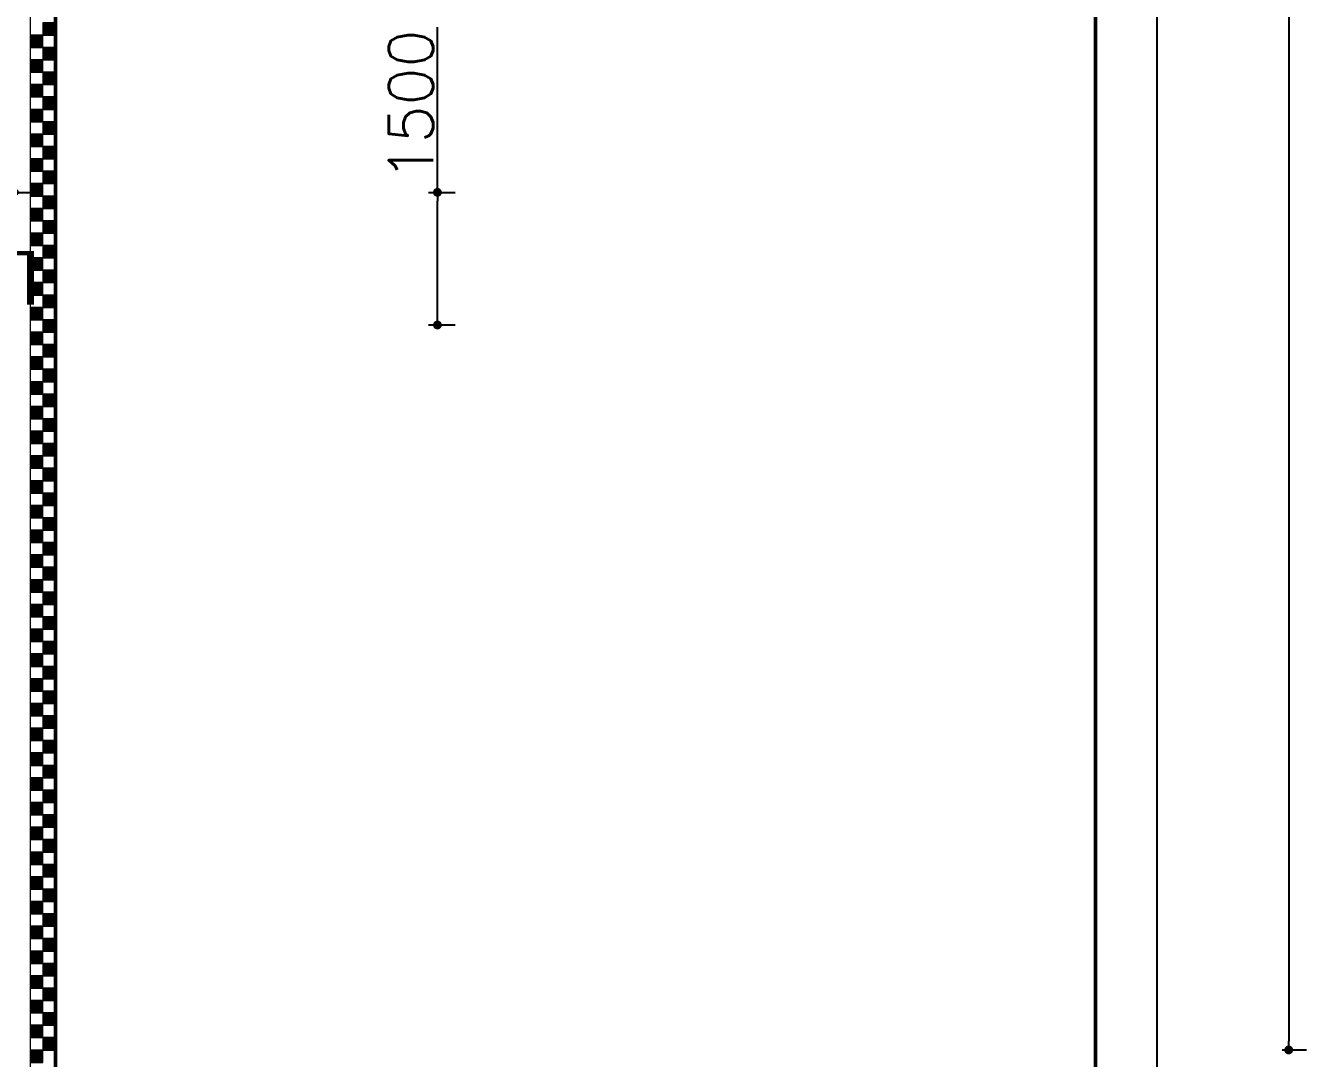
# Model space of a CAD drawing. Extents: x -200722 to 834823, y -494970 to 88783.
# Drawn here: x 327616 to 342099, y 24943 to 36625 of the extents above; entities that cross this region are included whole.
import ezdxf

# ---------------------------------------------------------------- set-up
doc = ezdxf.new("R2010")
doc.units = 0
doc.header["$LTSCALE"] = 100
doc.header["$MEASUREMENT"] = 0
doc.header["$PDMODE"] = 34
doc.layers.get('0').update_dxf_attribs({"linetype": 'CONTINUOUS'})
doc.layers.get('DEFPOINTS').update_dxf_attribs({"linetype": 'CONTINUOUS'})
doc.layers.add('9_TITLE TEXT', color=7, linetype='CONTINUOUS', lineweight=20)
doc.layers.add('BEAM', color=4, linetype='CONTINUOUS')
doc.layers.add('DIM', color=3, linetype='CONTINUOUS')
doc.styles.add('ROMANS', font='romans.shx')
doc.styles.get("Standard").update_dxf_attribs({"font": 'simplex.shx'})
doc.dimstyles.new('01 S.K', dxfattribs={"dimtxt": 230, "dimasz": 100, "dimexe": 200, "dimexo": 100, "dimgap": 50, "dimtad": 1, "dimdec": 0, "dimzin": 0, "dimdsep": 46, "dimtxsty": 'Standard', "dimblk": 'DOT', "dimcen": 0.09, "dimclrd": 4, "dimclre": 4, "dimclrt": 4, "dimadec": 0, "dimazin": 0, "dimtfac": 1, "dimtdec": 0, "dimtofl": 0, "dimtmove": 0, "dimatfit": 3, "dimfxl": 2, "dimtolj": 1, "dimtzin": 0, "dimarcsym": 1})
doc.dimstyles.new('STANDARD$0', dxfattribs={"dimtxt": 2.5, "dimasz": 2.5, "dimexe": 2, "dimexo": 0.7, "dimgap": 0.9, "dimtad": 1, "dimdec": 0, "dimdsep": 46, "dimtxsty": 'ROMANS', "dimcen": 0.09, "dimclrd": 4, "dimclre": 4, "dimclrt": 3, "dimadec": 0, "dimazin": 0, "dimtfac": 1, "dimtdec": 0, "dimtmove": 0, "dimatfit": 3, "dimfxl": 1, "dimtolj": 1, "dimtzin": 0, "dimarcsym": 0})

# ---------------------------------------------------------------- blocks, each defined once
blk = doc.blocks.new('TITLE CHAIN')
at = {"layer": '9_TITLE TEXT'}
h = blk.add_hatch(color=256, dxfattribs=at)
h.dxf.hatch_style = 1
h.paths.add_polyline_path([(1, -196.62), (2, -196.62), (2, -195.62), (1, -195.62)])
h = blk.add_hatch(color=256, dxfattribs=at)
h.dxf.hatch_style = 1
h.paths.add_polyline_path([(0, -197.62), (1, -197.62), (1, -196.62), (0, -196.62)])
h = blk.add_hatch(color=256, dxfattribs=at)
h.dxf.hatch_style = 1
h.paths.add_polyline_path([(1, -198.62), (2, -198.62), (2, -197.62), (1, -197.62)])
h = blk.add_hatch(color=256, dxfattribs=at)
h.dxf.hatch_style = 1
h.paths.add_polyline_path([(0, -199.62), (1, -199.62), (1, -198.62), (0, -198.62)])
h = blk.add_hatch(color=256, dxfattribs=at)
h.dxf.hatch_style = 1
h.paths.add_polyline_path([(1, -200.62), (2, -200.62), (2, -199.62), (1, -199.62)])
h = blk.add_hatch(color=256, dxfattribs=at)
h.dxf.hatch_style = 1
h.paths.add_polyline_path([(0, -201.62), (1, -201.62), (1, -200.62), (0, -200.62)])
h = blk.add_hatch(color=256, dxfattribs=at)
h.dxf.hatch_style = 1
h.paths.add_polyline_path([(1, -202.62), (2, -202.62), (2, -201.62), (1, -201.62)])
h = blk.add_hatch(color=256, dxfattribs=at)
h.dxf.hatch_style = 1
h.paths.add_polyline_path([(0, -203.62), (1, -203.62), (1, -202.62), (0, -202.62)])
h = blk.add_hatch(color=256, dxfattribs=at)
h.dxf.hatch_style = 1
h.paths.add_polyline_path([(1, -204.62), (2, -204.62), (2, -203.62), (1, -203.62)])
h = blk.add_hatch(color=256, dxfattribs=at)
h.dxf.hatch_style = 1
h.paths.add_polyline_path([(0, -205.62), (1, -205.62), (1, -204.62), (0, -204.62)])
h = blk.add_hatch(color=256, dxfattribs=at)
h.dxf.hatch_style = 1
h.paths.add_polyline_path([(1, -206.62), (2, -206.62), (2, -205.62), (1, -205.62)])
h = blk.add_hatch(color=256, dxfattribs=at)
h.dxf.hatch_style = 1
h.paths.add_polyline_path([(0, -207.62), (1, -207.62), (1, -206.62), (0, -206.62)])
h = blk.add_hatch(color=256, dxfattribs=at)
h.dxf.hatch_style = 1
h.paths.add_polyline_path([(1, -208.62), (2, -208.62), (2, -207.62), (1, -207.62)])
h = blk.add_hatch(color=256, dxfattribs=at)
h.dxf.hatch_style = 1
h.paths.add_polyline_path([(0, -209.62), (1, -209.62), (1, -208.62), (0, -208.62)])
h = blk.add_hatch(color=256, dxfattribs=at)
h.dxf.hatch_style = 1
h.paths.add_polyline_path([(1, -210.62), (2, -210.62), (2, -209.62), (1, -209.62)])
h = blk.add_hatch(color=256, dxfattribs=at)
h.dxf.hatch_style = 1
h.paths.add_polyline_path([(0, -211.62), (1, -211.62), (1, -210.62), (0, -210.62)])
h = blk.add_hatch(color=256, dxfattribs=at)
h.dxf.hatch_style = 1
h.paths.add_polyline_path([(1, -212.62), (2, -212.62), (2, -211.62), (1, -211.62)])
h = blk.add_hatch(color=256, dxfattribs=at)
h.dxf.hatch_style = 1
h.paths.add_polyline_path([(0, -213.62), (1, -213.62), (1, -212.62), (0, -212.62)])
h = blk.add_hatch(color=256, dxfattribs=at)
h.dxf.hatch_style = 1
h.paths.add_polyline_path([(1, -214.62), (2, -214.62), (2, -213.62), (1, -213.62)])
h = blk.add_hatch(color=256, dxfattribs=at)
h.dxf.hatch_style = 1
h.paths.add_polyline_path([(0, -215.62), (1, -215.62), (1, -214.62), (0, -214.62)])
h = blk.add_hatch(color=256, dxfattribs=at)
h.dxf.hatch_style = 1
h.paths.add_polyline_path([(1, -216.62), (2, -216.62), (2, -215.62), (1, -215.62)])
h = blk.add_hatch(color=256, dxfattribs=at)
h.dxf.hatch_style = 1
h.paths.add_polyline_path([(0, -217.62), (1, -217.62), (1, -216.62), (0, -216.62)])
h = blk.add_hatch(color=256, dxfattribs=at)
h.dxf.hatch_style = 1
h.paths.add_polyline_path([(1, -218.62), (2, -218.62), (2, -217.62), (1, -217.62)])
h = blk.add_hatch(color=256, dxfattribs=at)
h.dxf.hatch_style = 1
h.paths.add_polyline_path([(0, -219.62), (1, -219.62), (1, -218.62), (0, -218.62)])
h = blk.add_hatch(color=256, dxfattribs=at)
h.dxf.hatch_style = 1
h.paths.add_polyline_path([(1, -220.62), (2, -220.62), (2, -219.62), (1, -219.62)])
h = blk.add_hatch(color=256, dxfattribs=at)
h.dxf.hatch_style = 1
h.paths.add_polyline_path([(0, -221.62), (1, -221.62), (1, -220.62), (0, -220.62)])
h = blk.add_hatch(color=256, dxfattribs=at)
h.dxf.hatch_style = 1
h.paths.add_polyline_path([(1, -222.62), (2, -222.62), (2, -221.62), (1, -221.62)])
h = blk.add_hatch(color=256, dxfattribs=at)
h.dxf.hatch_style = 1
h.paths.add_polyline_path([(0, -223.62), (1, -223.62), (1, -222.62), (0, -222.62)])
h = blk.add_hatch(color=256, dxfattribs=at)
h.dxf.hatch_style = 1
h.paths.add_polyline_path([(1, -224.62), (2, -224.62), (2, -223.62), (1, -223.62)])
h = blk.add_hatch(color=256, dxfattribs=at)
h.dxf.hatch_style = 1
h.paths.add_polyline_path([(0, -225.62), (1, -225.62), (1, -224.62), (0, -224.62)])
h = blk.add_hatch(color=256, dxfattribs=at)
h.dxf.hatch_style = 1
h.paths.add_polyline_path([(1, -226.62), (2, -226.62), (2, -225.62), (1, -225.62)])
h = blk.add_hatch(color=256, dxfattribs=at)
h.dxf.hatch_style = 1
h.paths.add_polyline_path([(0, -227.62), (1, -227.62), (1, -226.62), (0, -226.62)])
h = blk.add_hatch(color=256, dxfattribs=at)
h.dxf.hatch_style = 1
h.paths.add_polyline_path([(1, -228.62), (2, -228.62), (2, -227.62), (1, -227.62)])
h = blk.add_hatch(color=256, dxfattribs=at)
h.dxf.hatch_style = 1
h.paths.add_polyline_path([(0, -229.62), (1, -229.62), (1, -228.62), (0, -228.62)])
h = blk.add_hatch(color=256, dxfattribs=at)
h.dxf.hatch_style = 1
h.paths.add_polyline_path([(1, -230.62), (2, -230.62), (2, -229.62), (1, -229.62)])
h = blk.add_hatch(color=256, dxfattribs=at)
h.dxf.hatch_style = 1
h.paths.add_polyline_path([(0, -231.62), (1, -231.62), (1, -230.62), (0, -230.62)])
h = blk.add_hatch(color=256, dxfattribs=at)
h.dxf.hatch_style = 1
h.paths.add_polyline_path([(1, -232.62), (2, -232.62), (2, -231.62), (1, -231.62)])
h = blk.add_hatch(color=256, dxfattribs=at)
h.dxf.hatch_style = 1
h.paths.add_polyline_path([(0, -233.62), (1, -233.62), (1, -232.62), (0, -232.62)])
h = blk.add_hatch(color=256, dxfattribs=at)
h.dxf.hatch_style = 1
h.paths.add_polyline_path([(1, -234.62), (2, -234.62), (2, -233.62), (1, -233.62)])
h = blk.add_hatch(color=256, dxfattribs=at)
h.dxf.hatch_style = 1
h.paths.add_polyline_path([(0, -235.62), (1, -235.62), (1, -234.62), (0, -234.62)])
h = blk.add_hatch(color=256, dxfattribs=at)
h.dxf.hatch_style = 1
h.paths.add_polyline_path([(1, -236.62), (2, -236.62), (2, -235.62), (1, -235.62)])
h = blk.add_hatch(color=256, dxfattribs=at)
h.dxf.hatch_style = 1
h.paths.add_polyline_path([(0, -237.62), (1, -237.62), (1, -236.62), (0, -236.62)])
h = blk.add_hatch(color=256, dxfattribs=at)
h.dxf.hatch_style = 1
h.paths.add_polyline_path([(1, -238.62), (2, -238.62), (2, -237.62), (1, -237.62)])
h = blk.add_hatch(color=256, dxfattribs=at)
h.dxf.hatch_style = 1
h.paths.add_polyline_path([(0, -239.62), (1, -239.62), (1, -238.62), (0, -238.62)])
h = blk.add_hatch(color=256, dxfattribs=at)
h.dxf.hatch_style = 1
h.paths.add_polyline_path([(1, -240.62), (2, -240.62), (2, -239.62), (1, -239.62)])
h = blk.add_hatch(color=256, dxfattribs=at)
h.dxf.hatch_style = 1
h.paths.add_polyline_path([(0, -241.62), (1, -241.62), (1, -240.62), (0, -240.62)])
h = blk.add_hatch(color=256, dxfattribs=at)
h.dxf.hatch_style = 1
h.paths.add_polyline_path([(1, -242.62), (2, -242.62), (2, -241.62), (1, -241.62)])
h = blk.add_hatch(color=256, dxfattribs=at)
h.dxf.hatch_style = 1
h.paths.add_polyline_path([(0, -243.62), (1, -243.62), (1, -242.62), (0, -242.62)])
h = blk.add_hatch(color=256, dxfattribs=at)
h.dxf.hatch_style = 1
h.paths.add_polyline_path([(1, -244.62), (2, -244.62), (2, -243.62), (1, -243.62)])
h = blk.add_hatch(color=256, dxfattribs=at)
h.dxf.hatch_style = 1
h.paths.add_polyline_path([(0, -245.62), (1, -245.62), (1, -244.62), (0, -244.62)])
h = blk.add_hatch(color=256, dxfattribs=at)
h.dxf.hatch_style = 1
h.paths.add_polyline_path([(1, -246.62), (2, -246.62), (2, -245.62), (1, -245.62)])
h = blk.add_hatch(color=256, dxfattribs=at)
h.dxf.hatch_style = 1
h.paths.add_polyline_path([(0, -247.62), (1, -247.62), (1, -246.62), (0, -246.62)])
h = blk.add_hatch(color=256, dxfattribs=at)
h.dxf.hatch_style = 1
h.paths.add_polyline_path([(1, -248.62), (2, -248.62), (2, -247.62), (1, -247.62)])
h = blk.add_hatch(color=256, dxfattribs=at)
h.dxf.hatch_style = 1
h.paths.add_polyline_path([(0, -249.62), (1, -249.62), (1, -248.62), (0, -248.62)])
h = blk.add_hatch(color=256, dxfattribs=at)
h.dxf.hatch_style = 1
h.paths.add_polyline_path([(1, -250.62), (2, -250.62), (2, -249.62), (1, -249.62)])
h = blk.add_hatch(color=256, dxfattribs=at)
h.dxf.hatch_style = 1
h.paths.add_polyline_path([(0, -251.62), (1, -251.62), (1, -250.62), (0, -250.62)])
h = blk.add_hatch(color=256, dxfattribs=at)
h.dxf.hatch_style = 1
h.paths.add_polyline_path([(1, -252.62), (2, -252.62), (2, -251.62), (1, -251.62)])
h = blk.add_hatch(color=256, dxfattribs=at)
h.dxf.hatch_style = 1
h.paths.add_polyline_path([(0, -253.62), (1, -253.62), (1, -252.62), (0, -252.62)])
h = blk.add_hatch(color=256, dxfattribs=at)
h.dxf.hatch_style = 1
h.paths.add_polyline_path([(1, -254.62), (2, -254.62), (2, -253.62), (1, -253.62)])
h = blk.add_hatch(color=256, dxfattribs=at)
h.dxf.hatch_style = 1
h.paths.add_polyline_path([(0, -255.62), (1, -255.62), (1, -254.62), (0, -254.62)])
h = blk.add_hatch(color=256, dxfattribs=at)
h.dxf.hatch_style = 1
h.paths.add_polyline_path([(1, -256.62), (2, -256.62), (2, -255.62), (1, -255.62)])
h = blk.add_hatch(color=256, dxfattribs=at)
h.dxf.hatch_style = 1
h.paths.add_polyline_path([(0, -257.62), (1, -257.62), (1, -256.62), (0, -256.62)])
h = blk.add_hatch(color=256, dxfattribs=at)
h.dxf.hatch_style = 1
h.paths.add_polyline_path([(1, -258.62), (2, -258.62), (2, -257.62), (1, -257.62)])
h = blk.add_hatch(color=256, dxfattribs=at)
h.dxf.hatch_style = 1
h.paths.add_polyline_path([(0, -259.62), (1, -259.62), (1, -258.62), (0, -258.62)])
h = blk.add_hatch(color=256, dxfattribs=at)
h.dxf.hatch_style = 1
h.paths.add_polyline_path([(1, -260.62), (2, -260.62), (2, -259.62), (1, -259.62)])
h = blk.add_hatch(color=256, dxfattribs=at)
h.dxf.hatch_style = 1
h.paths.add_polyline_path([(0, -261.62), (1, -261.62), (1, -260.62), (0, -260.62)])
h = blk.add_hatch(color=256, dxfattribs=at)
h.dxf.hatch_style = 1
h.paths.add_polyline_path([(1, -262.62), (2, -262.62), (2, -261.62), (1, -261.62)])
h = blk.add_hatch(color=256, dxfattribs=at)
h.dxf.hatch_style = 1
h.paths.add_polyline_path([(0, -263.62), (1, -263.62), (1, -262.62), (0, -262.62)])
h = blk.add_hatch(color=256, dxfattribs=at)
h.dxf.hatch_style = 1
h.paths.add_polyline_path([(1, -264.62), (2, -264.62), (2, -263.62), (1, -263.62)])
h = blk.add_hatch(color=256, dxfattribs=at)
h.dxf.hatch_style = 1
h.paths.add_polyline_path([(0, -265.62), (1, -265.62), (1, -264.62), (0, -264.62)])
h = blk.add_hatch(color=256, dxfattribs=at)
h.dxf.hatch_style = 1
h.paths.add_polyline_path([(1, -266.62), (2, -266.62), (2, -265.62), (1, -265.62)])
h = blk.add_hatch(color=256, dxfattribs=at)
h.dxf.hatch_style = 1
h.paths.add_polyline_path([(0, -267.62), (1, -267.62), (1, -266.62), (0, -266.62)])
h = blk.add_hatch(color=256, dxfattribs=at)
h.dxf.hatch_style = 1
h.paths.add_polyline_path([(1, -268.62), (2, -268.62), (2, -267.62), (1, -267.62)])
h = blk.add_hatch(color=256, dxfattribs=at)
h.dxf.hatch_style = 1
h.paths.add_polyline_path([(0, -269.62), (1, -269.62), (1, -268.62), (0, -268.62)])
h = blk.add_hatch(color=256, dxfattribs=at)
h.dxf.hatch_style = 1
h.paths.add_polyline_path([(1, -270.62), (2, -270.62), (2, -269.62), (1, -269.62)])
h = blk.add_hatch(color=256, dxfattribs=at)
h.dxf.hatch_style = 1
h.paths.add_polyline_path([(0, -271.62), (1, -271.62), (1, -270.62), (0, -270.62)])
h = blk.add_hatch(color=256, dxfattribs=at)
h.dxf.hatch_style = 1
h.paths.add_polyline_path([(1, -272.62), (2, -272.62), (2, -271.62), (1, -271.62)])
h = blk.add_hatch(color=256, dxfattribs=at)
h.dxf.hatch_style = 1
h.paths.add_polyline_path([(0, -273.62), (1, -273.62), (1, -272.62), (0, -272.62)])
h = blk.add_hatch(color=256, dxfattribs=at)
h.dxf.hatch_style = 1
h.paths.add_polyline_path([(1, -274.62), (2, -274.62), (2, -273.62), (1, -273.62)])
h = blk.add_hatch(color=256, dxfattribs=at)
h.dxf.hatch_style = 1
h.paths.add_polyline_path([(0, -275.62), (1, -275.62), (1, -274.62), (0, -274.62)])
h = blk.add_hatch(color=256, dxfattribs=at)
h.dxf.hatch_style = 1
h.paths.add_polyline_path([(1, -276.62), (2, -276.62), (2, -275.62), (1, -275.62)])
h = blk.add_hatch(color=256, dxfattribs=at)
h.dxf.hatch_style = 1
h.paths.add_polyline_path([(0, -277.62), (1, -277.62), (1, -276.62), (0, -276.62)])
h = blk.add_hatch(color=256, dxfattribs=at)
h.dxf.hatch_style = 1
h.paths.add_polyline_path([(1, -278.62), (2, -278.62), (2, -277.62), (1, -277.62)])
h = blk.add_hatch(color=256, dxfattribs=at)
h.dxf.hatch_style = 1
h.paths.add_polyline_path([(0, -279.62), (1, -279.62), (1, -278.62), (0, -278.62)])
for p, q in [((0, -584), (0, 0)), ((2, -584), (2, 0))]:
    blk.add_line(p, q, dxfattribs=at)
for points in [[(1, -196.62), (2, -196.62), (2, -195.62), (1, -195.62)], [(0, -197.62), (1, -197.62), (1, -196.62), (0, -196.62)], [(1, -198.62), (2, -198.62), (2, -197.62), (1, -197.62)], [(0, -199.62), (1, -199.62), (1, -198.62), (0, -198.62)], [(1, -200.62), (2, -200.62), (2, -199.62), (1, -199.62)], [(0, -201.62), (1, -201.62), (1, -200.62), (0, -200.62)], [(1, -202.62), (2, -202.62), (2, -201.62), (1, -201.62)], [(0, -203.62), (1, -203.62), (1, -202.62), (0, -202.62)], [(1, -204.62), (2, -204.62), (2, -203.62), (1, -203.62)], [(0, -205.62), (1, -205.62), (1, -204.62), (0, -204.62)], [(1, -206.62), (2, -206.62), (2, -205.62), (1, -205.62)], [(0, -207.62), (1, -207.62), (1, -206.62), (0, -206.62)], [(1, -208.62), (2, -208.62), (2, -207.62), (1, -207.62)], [(0, -209.62), (1, -209.62), (1, -208.62), (0, -208.62)], [(1, -210.62), (2, -210.62), (2, -209.62), (1, -209.62)], [(0, -211.62), (1, -211.62), (1, -210.62), (0, -210.62)], [(1, -212.62), (2, -212.62), (2, -211.62), (1, -211.62)], [(0, -213.62), (1, -213.62), (1, -212.62), (0, -212.62)], [(1, -214.62), (2, -214.62), (2, -213.62), (1, -213.62)], [(0, -215.62), (1, -215.62), (1, -214.62), (0, -214.62)], [(1, -216.62), (2, -216.62), (2, -215.62), (1, -215.62)], [(0, -217.62), (1, -217.62), (1, -216.62), (0, -216.62)], [(1, -218.62), (2, -218.62), (2, -217.62), (1, -217.62)], [(0, -219.62), (1, -219.62), (1, -218.62), (0, -218.62)], [(1, -220.62), (2, -220.62), (2, -219.62), (1, -219.62)], [(0, -221.62), (1, -221.62), (1, -220.62), (0, -220.62)], [(1, -222.62), (2, -222.62), (2, -221.62), (1, -221.62)], [(0, -223.62), (1, -223.62), (1, -222.62), (0, -222.62)], [(1, -224.62), (2, -224.62), (2, -223.62), (1, -223.62)], [(0, -225.62), (1, -225.62), (1, -224.62), (0, -224.62)], [(1, -226.62), (2, -226.62), (2, -225.62), (1, -225.62)], [(0, -227.62), (1, -227.62), (1, -226.62), (0, -226.62)], [(1, -228.62), (2, -228.62), (2, -227.62), (1, -227.62)], [(0, -229.62), (1, -229.62), (1, -228.62), (0, -228.62)], [(1, -230.62), (2, -230.62), (2, -229.62), (1, -229.62)], [(0, -231.62), (1, -231.62), (1, -230.62), (0, -230.62)], [(1, -232.62), (2, -232.62), (2, -231.62), (1, -231.62)], [(0, -233.62), (1, -233.62), (1, -232.62), (0, -232.62)], [(1, -234.62), (2, -234.62), (2, -233.62), (1, -233.62)], [(0, -235.62), (1, -235.62), (1, -234.62), (0, -234.62)], [(1, -236.62), (2, -236.62), (2, -235.62), (1, -235.62)], [(0, -237.62), (1, -237.62), (1, -236.62), (0, -236.62)], [(1, -238.62), (2, -238.62), (2, -237.62), (1, -237.62)], [(0, -239.62), (1, -239.62), (1, -238.62), (0, -238.62)], [(1, -240.62), (2, -240.62), (2, -239.62), (1, -239.62)], [(0, -241.62), (1, -241.62), (1, -240.62), (0, -240.62)], [(1, -242.62), (2, -242.62), (2, -241.62), (1, -241.62)], [(0, -243.62), (1, -243.62), (1, -242.62), (0, -242.62)], [(1, -244.62), (2, -244.62), (2, -243.62), (1, -243.62)], [(0, -245.62), (1, -245.62), (1, -244.62), (0, -244.62)], [(1, -246.62), (2, -246.62), (2, -245.62), (1, -245.62)], [(0, -247.62), (1, -247.62), (1, -246.62), (0, -246.62)], [(1, -248.62), (2, -248.62), (2, -247.62), (1, -247.62)], [(0, -249.62), (1, -249.62), (1, -248.62), (0, -248.62)], [(1, -250.62), (2, -250.62), (2, -249.62), (1, -249.62)], [(0, -251.62), (1, -251.62), (1, -250.62), (0, -250.62)], [(1, -252.62), (2, -252.62), (2, -251.62), (1, -251.62)], [(0, -253.62), (1, -253.62), (1, -252.62), (0, -252.62)], [(1, -254.62), (2, -254.62), (2, -253.62), (1, -253.62)], [(0, -255.62), (1, -255.62), (1, -254.62), (0, -254.62)], [(1, -256.62), (2, -256.62), (2, -255.62), (1, -255.62)], [(0, -257.62), (1, -257.62), (1, -256.62), (0, -256.62)], [(1, -258.62), (2, -258.62), (2, -257.62), (1, -257.62)], [(0, -259.62), (1, -259.62), (1, -258.62), (0, -258.62)], [(1, -260.62), (2, -260.62), (2, -259.62), (1, -259.62)], [(0, -261.62), (1, -261.62), (1, -260.62), (0, -260.62)], [(1, -262.62), (2, -262.62), (2, -261.62), (1, -261.62)], [(0, -263.62), (1, -263.62), (1, -262.62), (0, -262.62)], [(1, -264.62), (2, -264.62), (2, -263.62), (1, -263.62)], [(0, -265.62), (1, -265.62), (1, -264.62), (0, -264.62)], [(1, -266.62), (2, -266.62), (2, -265.62), (1, -265.62)], [(0, -267.62), (1, -267.62), (1, -266.62), (0, -266.62)], [(1, -268.62), (2, -268.62), (2, -267.62), (1, -267.62)], [(0, -269.62), (1, -269.62), (1, -268.62), (0, -268.62)], [(1, -270.62), (2, -270.62), (2, -269.62), (1, -269.62)], [(0, -271.62), (1, -271.62), (1, -270.62), (0, -270.62)], [(1, -272.62), (2, -272.62), (2, -271.62), (1, -271.62)], [(0, -273.62), (1, -273.62), (1, -272.62), (0, -272.62)], [(1, -274.62), (2, -274.62), (2, -273.62), (1, -273.62)], [(0, -275.62), (1, -275.62), (1, -274.62), (0, -274.62)], [(1, -276.62), (2, -276.62), (2, -275.62), (1, -275.62)], [(0, -277.62), (1, -277.62), (1, -276.62), (0, -276.62)], [(1, -278.62), (2, -278.62), (2, -277.62), (1, -277.62)], [(0, -279.62), (1, -279.62), (1, -278.62), (0, -278.62)]]:
    blk.add_lwpolyline(points, close=True, dxfattribs=at)
blk = doc.blocks.new('DOT')
at = {"color": 0, "linetype": 'ByBlock'}
blk.add_line((-0.5, 0), (-1, 0), dxfattribs=at)
at = {"color": 0, "linetype": 'ByBlock', "const_width": 0.5}
blk.add_lwpolyline([(-0.25, 0, 1), (0.25, 0, 1)], format="xyb", close=True, dxfattribs=at)
blk = doc.blocks.new('*D819')
at = {"layer": 'BEAM', "color": 0, "lineweight": -2, "transparency": 16777216}
for p, q in [((326857, 39239), (327700, 39239)), ((327500, 34819), (327500, 39159)), ((326857, 34739), (327700, 34739))]:
    blk.add_line(p, q, dxfattribs=at)
at = {"layer": 'DEFPOINTS', "color": 0, "lineweight": -3, "transparency": 16777216}
for p in [(326737, 39239, 7447), (327500, 39239), (326737, 34739, 7447)]:
    blk.add_point(p, dxfattribs=at)
at = {"layer": 'BEAM', "color": 0, "lineweight": -2, "transparency": 16777216, "xscale": 80, "yscale": 80, "zscale": 80}
for p, rotation in [((327500, 39239), 90), ((327500, 34739), 270)]:
    blk.add_blockref('DOT', p, dxfattribs=dict(at, rotation=rotation))
at = {"layer": 'BEAM', "color": 0, "transparency": 16777216, "insert": (327336, 36989), "char_height": 248, "attachment_point": 5, "rotation": 90}
blk.add_mtext('\\A1;4500', dxfattribs=at)
blk = doc.blocks.new('_DOT')
at = {"color": 0, "linetype": 'ByBlock'}
blk.add_line((-0.5, 0), (-1, 0), dxfattribs=at)
at = {"color": 0, "linetype": 'ByBlock', "const_width": 0.5}
blk.add_lwpolyline([(-0.25, 0, 1), (0.25, 0, 1)], format="xyb", close=True, dxfattribs=at)
blk = doc.blocks.new('*D2980')
at = {"color": 4, "lineweight": -2, "ltscale": 0.4, "transparency": 16777216}
for p, q in [((332273, 34739), (332273, 36606)), ((332173, 34739), (332473, 34739)), ((332273, 33339), (332273, 34639)), ((332173, 33239), (332473, 33239))]:
    blk.add_line(p, q, dxfattribs=at)
at = {"layer": 'DEFPOINTS', "color": 0, "lineweight": -3, "ltscale": 0.4, "transparency": 16777216}
for p in [(325238, 34739), (332273, 34739), (325238, 33239)]:
    blk.add_point(p, dxfattribs=at)
at = {"color": 4, "lineweight": -2, "ltscale": 0.4, "transparency": 16777216, "xscale": 100, "yscale": 100, "zscale": 100}
for p, rotation in [((332273, 34739), 90), ((332273, 33239), 270)]:
    blk.add_blockref('_DOT', p, dxfattribs=dict(at, rotation=rotation))
at = {"color": 4, "lineweight": -3, "ltscale": 0.4, "transparency": 16777216, "insert": (331973, 35723), "char_height": 500, "attachment_point": 5, "rotation": 90}
blk.add_mtext('\\A1;1500', dxfattribs=at)
blk = doc.blocks.new('*D3075')
at = {"color": 4, "lineweight": -2, "ltscale": 0.4, "transparency": 16777216}
for p, q in [((341799, 51205), (342099, 51205)), ((341899, 51105), (341899, 25139)), ((341826, 25039), (342099, 25039))]:
    blk.add_line(p, q, dxfattribs=at)
at = {"layer": 'DEFPOINTS', "color": 0, "lineweight": -3, "ltscale": 0.4, "transparency": 16777216}
for p in [(325742, 51205), (325742, 25039, 7447), (341899, 25039)]:
    blk.add_point(p, dxfattribs=at)
at = {"color": 4, "lineweight": -2, "ltscale": 0.4, "transparency": 16777216, "xscale": 100, "yscale": 100, "zscale": 100}
for p, rotation in [((341899, 51205), 90), ((341899, 25039), 270)]:
    blk.add_blockref('_DOT', p, dxfattribs=dict(at, rotation=rotation))
at = {"color": 4, "lineweight": -3, "ltscale": 0.4, "transparency": 16777216, "insert": (341599, 38122), "char_height": 500, "attachment_point": 5, "rotation": 90}
blk.add_mtext('\\A1;26166', dxfattribs=at)

msp = doc.modelspace()

# ---------------------------------------------------------------- linework, layer by layer
at = {"color": 18, "ltscale": 0.4, "true_color": 0x000000}
msp.add_lwpolyline([(222672.7, 64744.5), (222672.7, -18415.5), (340412.7, -18415.5), (340412.7, 64744.5)], close=True, dxfattribs=at)
at = {"color": 18, "true_color": 0x000000}
msp.add_lwpolyline([(223372.7, -17715.5), (339712.7, -17715.5), (339712.7, 64044.5), (223372.7, 64044.5)], close=True, dxfattribs=at)
at = {"layer": '9_TITLE TEXT', "color": 18, "true_color": 0x000000}
msp.add_line((327672.7, -16823), (327672.7, 64044.5), dxfattribs=at)
at = {"layer": '9_TITLE TEXT', "color": 18, "lineweight": 50, "true_color": 0x000000}
msp.add_lwpolyline([(339712.7, -17715.5), (327952.7, -17715.5), (327952.7, 64044.4), (339712.7, 64044.5)], close=True, dxfattribs=at)
at = {"layer": '9_TITLE TEXT', "color": 18, "true_color": 0x000000}
msp.add_lwpolyline([(339712.7, 64044.5), (339712.7, -17715.5)], dxfattribs=at)
at = {"layer": 'DIM', "color": 1, "elevation": 7446.6}
msp.add_lwpolyline([(327672.3, 33469, 80, 80, 0), (327672.3, 34052.1, 50, 50, 0), (326683.1, 34052.1, 50, 50, 0)], format="xyseb", dxfattribs=at)

# ---------------------------------------------------------------- block references
at = {"color": 18, "true_color": 0x000000, "xscale": 140, "yscale": 140, "zscale": 140}
msp.add_blockref('TITLE CHAIN', (327672.7, 64044.5), dxfattribs=at)

# ---------------------------------------------------------------- dimensions: what is measured, and where the dimension line sits
at = {"color": 18, "lineweight": -3, "ltscale": 0.4, "true_color": 0x000000}
dim = msp.add_linear_dim(base=(341899, 25039.3819945), p1=(325741.6237727, 51204.8819945), p2=(325741.6237727, 25039.3819945, 7446.6210069), angle=90, dimstyle='01 S.K', override={"dimtxt": 500, "dimfxl": 100, "dimfxlon": 1}, dxfattribs=at)
dim.commit()
dim.dimension.update_dxf_attribs({"geometry": '*D3075', "text_midpoint": (341599, 38122.1319945)})
at = {"color": 5, "lineweight": -3, "ltscale": 0.4}
dim = msp.add_linear_dim(base=(332273.5, 34739.4), p1=(325237.9, 33239.4, 7446.6), p2=(325237.9, 34739.4, 7446.6), angle=90, dimstyle='01 S.K', override={"dimtxt": 500, "dimfxl": 100, "dimfxlon": 1}, dxfattribs=at)
dim.commit()
dim.dimension.update_dxf_attribs({"geometry": '*D2980', "text_midpoint": (331973.5, 35722.7)})
at = {"layer": 'BEAM', "color": 18, "true_color": 0x000000}
dim = msp.add_linear_dim(base=(327500, 39239.4), p1=(326736.6, 34739.4, 7446.6), p2=(326736.6, 39239.4, 7446.6), angle=90, dimstyle='STANDARD$0', override={"dimscale": 8, "dimtxt": 31, "dimasz": 10, "dimexe": 25, "dimexo": 15, "dimgap": 5, "dimzin": 3, "dimtxsty": 'Standard', "dimblk": 'DOT', "dimcen": 3, "dimdle": 1, "dimclrd": 0, "dimclre": 0, "dimclrt": 0, "dimtmove": 2, "dimldrblk": 'DOT', "dimtzin": 3}, dxfattribs=at)
dim.commit()
dim.dimension.update_dxf_attribs({"geometry": '*D819', "text_midpoint": (327336, 36989.4)})

doc.saveas('drawing.dxf')
